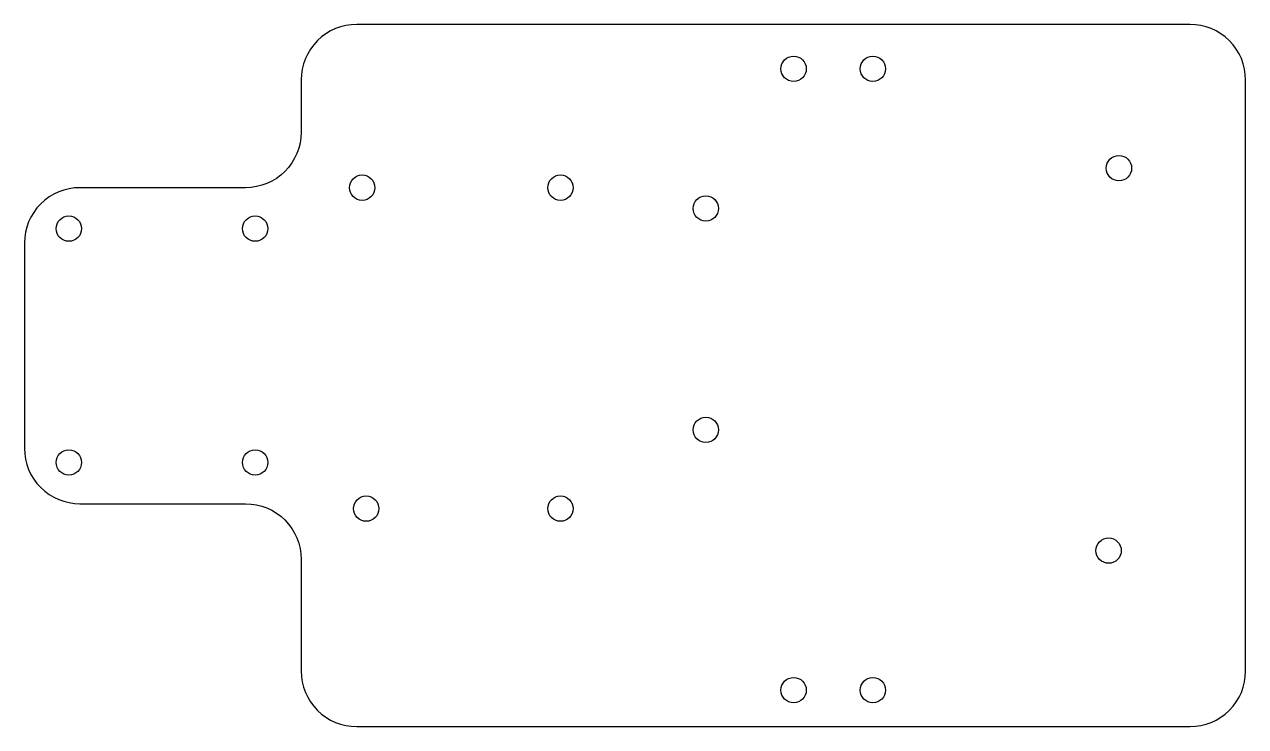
# Model space of a CAD drawing. Header units: millimetres. Extents: x -162 to -8, y -3 to 86.
import ezdxf

# ---------------------------------------------------------------- set-up
doc = ezdxf.new("R2010")
doc.units = ezdxf.units.MM
doc.layers.get('0').update_dxf_attribs({"linetype": 'CONTINUOUS'})

msp = doc.modelspace()

# ---------------------------------------------------------------- linework, layer by layer
msp.add_lwpolyline([(-120.1, 85.6, 0.414214), (-127.1, 78.6), (-127.1, 72, -0.414214), (-134.1, 65), (-155, 65, 0.414214), (-162, 58), (-162, 32.12, 0.414214), (-155, 25.12), (-134.1, 25.12, -0.414214), (-127.1, 18.12), (-127.1, 4, 0.414214), (-120.1, -3), (-15, -3, 0.414214), (-8, 4), (-8, 78.6, 0.414214), (-15, 85.6)], format="xyb", close=True)
for centre in [(-65, 80), (-55, 80), (-23.97, 67.46), (-119.4, 65), (-94.4, 65), (-76.07, 62.38), (-156.4, 59.83), (-132.9, 59.83), (-76.07, 34.44), (-156.4, 30.33), (-132.9, 30.33), (-118.9, 24.5), (-94.4, 24.5), (-25.27, 19.2), (-65, 1.6), (-55, 1.6)]:
    msp.add_circle(centre, 1.6)

doc.saveas('drawing.dxf')
